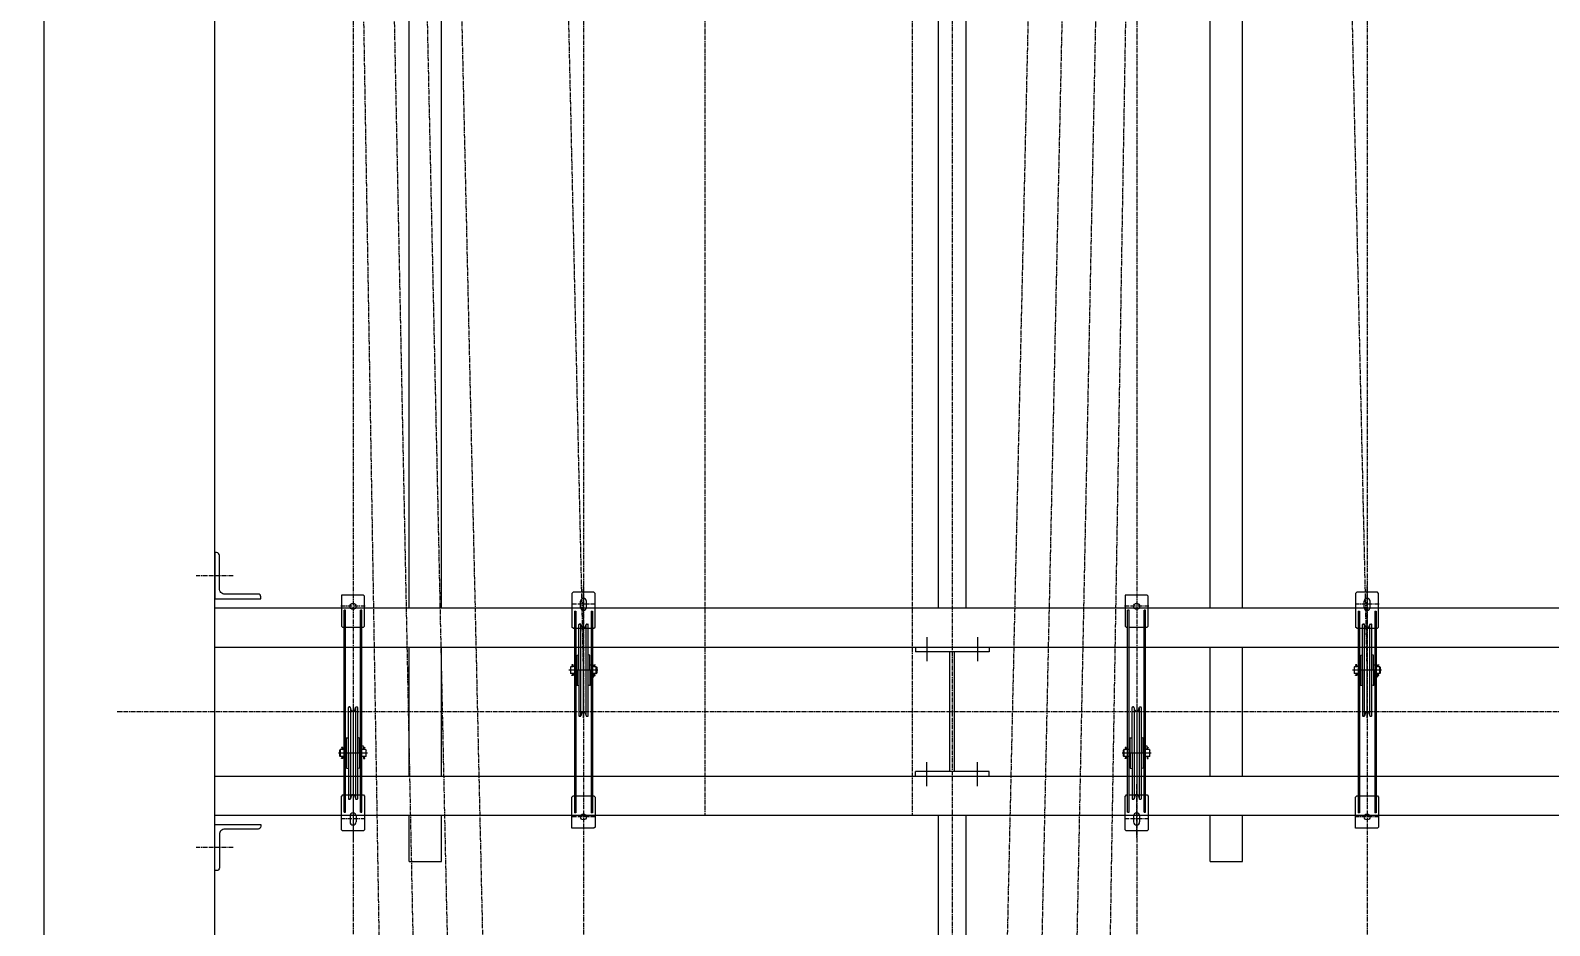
# Model space of a CAD drawing. Header units: millimetres. Extents: x 53635 to 142317, y 101101 to 147193.
# Drawn here: x 70416 to 73712, y 107257 to 109200 of the extents above; entities that cross this region are included whole.
import ezdxf

# ---------------------------------------------------------------- set-up
doc = ezdxf.new("R2010")
doc.units = ezdxf.units.MM
doc.header["$LTSCALE"] = 0.5
doc.header["$MEASUREMENT"] = 0
doc.linetypes.add('AXES2', pattern=[28.575, 19.05, -3.175, 3.175, -3.175])
doc.layers.get('0').update_dxf_attribs({"lineweight": 0})
for name, color, linetype, lineweight in [('-AXE', 1, 'AXES2', 0), ('-beton', 6, 'Continuous', 0), ('-fort', 7, 'Continuous', 0), ('AXE', 1, 'AXES2', 0), ('COT', 3, 'Continuous', 0), ('FORT', 7, 'Continuous', 0)]:
    doc.layers.add(name, color=color, linetype=linetype, lineweight=lineweight)
doc.styles.add('_TCW_TXTSTY_1', font='TIMES.TTF')
doc.styles.get("Standard").update_dxf_attribs({"font": 'TXT.SHX'})
doc.dimstyles.get("Standard").update_dxf_attribs({"dimscale": 10, "dimtxt": 1.5, "dimasz": 2, "dimexe": 1, "dimexo": 1, "dimgap": 1, "dimtad": 1, "dimrnd": 0.5, "dimdsep": 46, "dimtxsty": '_TCW_TXTSTY_1', "dimcen": 0.09, "dimclrd": 3, "dimclre": 3, "dimclrt": 3, "dimadec": 0, "dimazin": 0, "dimtfac": 1, "dimtdec": 3, "dimtmove": 0, "dimatfit": 0, "dimfxl": 1, "dimfrac": 2, "dimtolj": 1, "dimtzin": 0, "dimarcsym": 0})

# ---------------------------------------------------------------- blocks, each defined once
blk = doc.blocks.new('*D94')
at = {"layer": 'COT', "linetype": 'Continuous'}
for points in [[(69641.1, 122093), (69628.1, 121993), (69654.1, 121993)], [(69641.1, 105350.2), (69654.1, 105450.2), (69628.1, 105450.2)]]:
    blk.add_hatch(color=3, dxfattribs=at).paths.add_polyline_path(points)
at = {"linetype": 'ByBlock', "flags": 128}
for points in [[(69591.1, 114575.8), (69591.1, 114492.4), (69466.1, 114492.4), (69466.1, 114575.8)], [(69466.1, 114367.4), (69570.3, 114367.4), (69591.1, 114388.3), (69591.1, 114429.9), (69570.3, 114450.8), (69466.1, 114450.8)], [(69591.1, 114263.3), (69591.1, 114284.1), (69549.5, 114325.8), (69487, 114325.8), (69466.1, 114304.9), (69466.1, 114263.3), (69487, 114242.4), (69570.3, 114242.4), (69591.1, 114263.3)], [(69591.1, 114159.1), (69591.1, 114200.8)], [(69591.1, 114034.1), (69466.1, 114034.1), (69466.1, 114096.6), (69487, 114117.4), (69507.8, 114117.4), (69528.6, 114096.6), (69528.6, 114034.1)], [(69591.1, 113909.1), (69591.1, 113992.4), (69466.1, 113992.4), (69466.1, 113909.1), (69591.1, 113909.1)], [(69591.1, 113867.4), (69591.1, 113784.1), (69466.1, 113784.1), (69466.1, 113867.4)], [(69591.1, 113659.1), (69466.1, 113659.1)], [(69591.1, 113575.8), (69466.1, 113575.8)], [(69487, 113284.1), (69466.1, 113304.9), (69466.1, 113346.6), (69487, 113367.4), (69507.8, 113367.4), (69528.6, 113346.6), (69528.6, 113304.9), (69549.5, 113284.1), (69591.1, 113284.1), (69591.1, 113367.4)], [(69591.1, 113221.6), (69466.1, 113221.6), (69549.5, 113159.1), (69549.5, 113242.4)], [(69466.1, 113034.1), (69466.1, 113117.4), (69591.1, 113054.9)], [(69528.6, 112909.1), (69528.6, 112971.6), (69549.5, 112992.4), (69570.3, 112992.4), (69591.1, 112971.6), (69591.1, 112929.9), (69570.3, 112909.1), (69507.8, 112909.1), (69466.1, 112950.8), (69466.1, 112971.6)], [(69591.1, 112825.8), (69591.1, 112867.4)]]:
    blk.add_lwpolyline(points, dxfattribs=at)
at = {"linetype": 'ByBlock'}
for points in [[(69528.6, 114492.4), (69528.6, 114534.1)], [(69549.5, 114284.1), (69591.1, 114325.8)], [(69466.1, 114159.1), (69466.1, 114200.8)], [(69591.1, 114179.9), (69466.1, 114179.9)], [(69528.6, 114054.9), (69591.1, 114117.4)], [(69528.6, 113784.1), (69528.6, 113825.8)], [(69591.1, 113742.4), (69466.1, 113742.4)], [(69528.6, 113659.1), (69528.6, 113742.4)], [(69466.1, 113534.1), (69466.1, 113617.4)], [(69591.1, 112846.6), (69466.1, 112846.6), (69487, 112825.8)]]:
    blk.add_lwpolyline(points, dxfattribs=at)
at = {"layer": 'COT', "color": 3, "linetype": 'Continuous'}
for p, q in [((70570.9, 122093), (69591.1, 122093)), ((70570.9, 105350.2), (69591.1, 105350.2))]:
    blk.add_line(p, q, dxfattribs=at)
at = {"layer": 'COT', "color": 3, "linetype": 'Continuous', "flags": 128}
for points in [[(69641.1, 122093), (69628.1, 121993), (69654.1, 121993)], [(69641.1, 105350.2), (69654.1, 105450.2), (69628.1, 105450.2)]]:
    blk.add_lwpolyline(points, close=True, dxfattribs=at)
for points in [[(69641.1, 121993), (69641.1, 121993), (69641.1, 121993), (69641.1, 105450.2)], [(69641.1, 105450.2), (69641.1, 105450.2), (69641.1, 105450.2), (69641.1, 105450.2)]]:
    blk.add_lwpolyline(points, dxfattribs=at)
blk = doc.blocks.new('*D95')
at = {"layer": 'COT', "linetype": 'Continuous'}
for points in [[(69940.9, 113721.6), (69927.9, 113621.6), (69953.9, 113621.6)], [(69940.9, 105350.2), (69953.9, 105450.2), (69927.9, 105450.2)]]:
    blk.add_hatch(color=3, dxfattribs=at).paths.add_polyline_path(points)
at = {"linetype": 'ByBlock', "flags": 128}
for points in [[(69786.7, 109660.9), (69765.9, 109681.7), (69765.9, 109723.4), (69786.7, 109744.2), (69807.5, 109744.2), (69828.4, 109723.4), (69828.4, 109681.7), (69849.2, 109660.9), (69890.9, 109660.9), (69890.9, 109744.2)], [(69765.9, 109535.9), (69765.9, 109619.2), (69890.9, 109556.7)], [(69786.7, 109410.9), (69765.9, 109431.7), (69765.9, 109473.4), (69786.7, 109494.2), (69807.5, 109494.2), (69828.4, 109473.4), (69828.4, 109452.5)], [(69890.9, 109306.7), (69890.9, 109348.4), (69870, 109369.2), (69849.2, 109369.2), (69828.4, 109348.4), (69828.4, 109306.7), (69807.5, 109285.9), (69786.7, 109285.9), (69765.9, 109306.7), (69765.9, 109348.4), (69786.7, 109369.2), (69807.5, 109369.2), (69828.4, 109348.4)]]:
    blk.add_lwpolyline(points, dxfattribs=at)
at = {"linetype": 'ByBlock'}
for points in [[(69828.4, 109473.4), (69849.2, 109494.2), (69870, 109494.2), (69890.9, 109473.4), (69890.9, 109431.7), (69870, 109410.9)], [(69828.4, 109306.7), (69849.2, 109285.9), (69870, 109285.9), (69890.9, 109306.7)]]:
    blk.add_lwpolyline(points, dxfattribs=at)
at = {"layer": 'COT', "color": 3, "linetype": 'Continuous'}
for p, q in [((70359.5, 113721.6), (69890.9, 113721.6)), ((70520.9, 105350.2), (69890.9, 105350.2))]:
    blk.add_line(p, q, dxfattribs=at)
at = {"layer": 'COT', "color": 3, "linetype": 'Continuous', "flags": 128}
for points in [[(69940.9, 113721.6), (69927.9, 113621.6), (69953.9, 113621.6)], [(69940.9, 105350.2), (69953.9, 105450.2), (69927.9, 105450.2)]]:
    blk.add_lwpolyline(points, close=True, dxfattribs=at)
for points in [[(69940.9, 113621.6), (69940.9, 113621.6), (69940.9, 113621.6), (69940.9, 109535.9)], [(69940.9, 105450.2), (69940.9, 105450.2), (69940.9, 105450.2), (69940.9, 109535.9)]]:
    blk.add_lwpolyline(points, dxfattribs=at)
blk = doc.blocks.new('*D97')
at = {"layer": 'COT', "linetype": 'Continuous'}
for points in [[(70220.9, 107721.6), (70207.9, 107621.6), (70233.9, 107621.6)], [(70220.9, 106034.1), (70233.9, 106134.1), (70207.9, 106134.1)]]:
    blk.add_hatch(color=3, dxfattribs=at).paths.add_polyline_path(points)
at = {"linetype": 'ByBlock', "flags": 128}
for points in [[(70170.9, 107002.8), (70170.9, 107044.5), (70150, 107065.3), (70129.2, 107065.3), (70108.4, 107044.5), (70108.4, 107002.8), (70087.5, 106982), (70066.7, 106982), (70045.9, 107002.8), (70045.9, 107044.5), (70066.7, 107065.3), (70087.5, 107065.3), (70108.4, 107044.5)], [(70170.9, 106877.8), (70170.9, 106919.5), (70150, 106940.3), (70129.2, 106940.3), (70108.4, 106919.5), (70108.4, 106877.8), (70087.5, 106857), (70066.7, 106857), (70045.9, 106877.8), (70045.9, 106919.5), (70066.7, 106940.3), (70087.5, 106940.3), (70108.4, 106919.5)], [(70108.4, 106732), (70108.4, 106794.5), (70129.2, 106815.3), (70150, 106815.3), (70170.9, 106794.5), (70170.9, 106752.8), (70150, 106732), (70087.5, 106732), (70045.9, 106773.7), (70045.9, 106794.5)], [(70170.9, 106648.7), (70170.9, 106690.3)]]:
    blk.add_lwpolyline(points, dxfattribs=at)
at = {"linetype": 'ByBlock'}
for points in [[(70108.4, 107002.8), (70129.2, 106982), (70150, 106982), (70170.9, 107002.8)], [(70108.4, 106877.8), (70129.2, 106857), (70150, 106857), (70170.9, 106877.8)], [(70170.9, 106669.5), (70045.9, 106669.5), (70066.7, 106648.7)]]:
    blk.add_lwpolyline(points, dxfattribs=at)
at = {"layer": 'COT', "color": 3, "linetype": 'Continuous'}
for p, q in [((70359.5, 107721.6), (70170.9, 107721.6)), ((70554.5, 106034.1), (70170.9, 106034.1))]:
    blk.add_line(p, q, dxfattribs=at)
at = {"layer": 'COT', "color": 3, "linetype": 'Continuous', "flags": 128}
for points in [[(70220.9, 107721.6), (70207.9, 107621.6), (70233.9, 107621.6)], [(70220.9, 106034.1), (70233.9, 106134.1), (70207.9, 106134.1)]]:
    blk.add_lwpolyline(points, close=True, dxfattribs=at)
for points in [[(70220.9, 107621.6), (70220.9, 107621.6), (70220.9, 107621.6), (70220.9, 106877.8)], [(70220.9, 106134.1), (70220.9, 106134.1), (70220.9, 106134.1), (70220.9, 106877.8)]]:
    blk.add_lwpolyline(points, dxfattribs=at)

msp = doc.modelspace()

# ---------------------------------------------------------------- linework, layer by layer
at = {"layer": '-AXE'}
for p, q in [((72415.9, 121723.73), (72415.9, 105730.21)), ((70855.91, 108016.59), (70775.58, 108016.59)), ((70604.5, 107721.59), (77418.31, 107721.59)), ((70855.91, 107426.59), (70775.58, 107426.59))]:
    msp.add_line(p, q, dxfattribs=at)
at = {"layer": '-beton'}
for p, q in [((70445.89, 104896.59), (70445.89, 122516.59)), ((70815.89, 105296.59), (70815.89, 122146.59))]:
    msp.add_line(p, q, dxfattribs=at)
at = {"layer": '-fort'}
for p, q in [((72385.9, 107946.59), (72385.9, 110496.59)), ((72445.9, 107946.59), (72445.9, 110496.59)), ((70815.89, 107946.59), (77215.89, 107946.59)), ((72360.9, 107883.16), (72360.9, 107830.96)), ((72470.9, 107883.16), (72470.9, 107830.96)), ((70815.89, 107861.59), (77215.89, 107861.59)), ((72335.9, 107861.59), (72335.9, 107851.59)), ((72495.9, 107851.59), (72335.9, 107851.59)), ((72410.9, 107591.59), (72410.9, 107851.59)), ((72420.9, 107591.59), (72420.9, 107851.59)), ((72495.9, 107861.59), (72495.9, 107851.59)), ((72360.9, 107560.01), (72360.9, 107612.21)), ((72470.9, 107560.01), (72470.9, 107612.21)), ((70815.89, 107581.59), (77215.89, 107581.59)), ((72495.9, 107591.59), (72335.9, 107591.59)), ((72335.9, 107581.59), (72335.9, 107591.59)), ((72495.9, 107581.59), (72495.9, 107591.59)), ((70815.89, 107496.59), (77215.89, 107496.59)), ((72385.9, 106491.59), (72385.9, 107496.59)), ((72445.9, 106491.59), (72445.9, 107496.59))]:
    msp.add_line(p, q, dxfattribs=at)
for points in [[(70825.89, 108060.59, 0.4142136), (70819.89, 108066.59), (70815.89, 108066.59), (70815.89, 107966.59), (70915.89, 107966.59), (70915.89, 107970.59, 0.4142136), (70909.89, 107976.59), (70837.89, 107976.59, -0.4142136), (70825.89, 107988.59)], [(70825.89, 107382.59, -0.4142136), (70819.89, 107376.59), (70815.89, 107376.59), (70815.89, 107476.59), (70915.89, 107476.59), (70915.89, 107472.59, -0.4142136), (70909.89, 107466.59), (70837.89, 107466.59, 0.4142136), (70825.89, 107454.59)]]:
    msp.add_lwpolyline(points, format="xyb", close=True, dxfattribs=at)
at = {"layer": 'AXE'}
for p, q in [((71615.89, 121521.59), (71615.89, 106721.59)), ((73315.89, 121521.59), (73315.89, 106721.59)), ((71615.89, 107811.59), (71307.89, 121409.09)), ((73315.89, 107811.59), (73007.89, 121409.09)), ((71115.89, 120721.59), (71115.89, 105921.59)), ((72815.89, 120721.59), (72815.89, 105921.59)), ((71878.9, 119946.59), (71878.9, 107496.59)), ((72328.9, 119946.59), (72328.9, 107496.59)), ((71115.89, 119631.59), (71423.89, 106034.09)), ((72815.89, 119631.59), (72507.89, 106034.09)), ((71346.89, 106034.09), (71115.89, 116631.59)), ((72584.89, 106034.09), (72815.89, 116631.59)), ((71115.89, 113631.59), (71269.89, 106034.09)), ((72815.89, 113631.59), (72661.89, 106034.09)), ((71192.89, 106034.09), (71115.89, 110631.59)), ((72738.89, 106034.09), (72815.89, 110631.59)), ((71615.79, 107879.41), (71615.79, 107994.96)), ((73315.79, 107879.41), (73315.79, 107994.96)), ((71142.07, 107950.09), (71089.52, 107950.09)), ((71642.07, 107954.59), (71589.52, 107954.59)), ((72842.07, 107950.09), (72789.52, 107950.09)), ((73342.07, 107954.59), (73289.52, 107954.59)), ((71115.79, 107563.76), (71115.79, 107448.21)), ((72815.79, 107563.76), (72815.79, 107448.21)), ((71142.07, 107488.59), (71089.52, 107488.59)), ((71642.07, 107493.09), (71589.52, 107493.09)), ((71878.9, 107496.59), (72328.9, 107496.59)), ((72842.07, 107488.59), (72789.52, 107488.59)), ((73342.07, 107493.09), (73289.52, 107493.09))]:
    msp.add_line(p, q, dxfattribs=at)
at = {"layer": 'FORT'}
for p, q in [((71237.63, 107946.59), (71237.63, 110496.59)), ((71307.63, 107946.59), (71307.63, 110496.59)), ((72975.51, 107946.59), (72975.51, 110496.59)), ((73045.51, 107946.59), (73045.51, 110496.59)), ((71090.79, 107974.59), (71090.79, 107907.09)), ((71138.29, 107974.59), (71090.79, 107974.59)), ((71140.79, 107972.09), (71138.29, 107974.59)), ((71140.79, 107907.09), (71140.79, 107972.09)), ((71590.79, 107978.09), (71593.29, 107980.59)), ((71590.79, 107978.09), (71590.79, 107905.09)), ((71638.29, 107980.59), (71593.29, 107980.59)), ((71640.79, 107978.09), (71638.29, 107980.59)), ((71640.79, 107905.09), (71640.79, 107978.09)), ((72838.29, 107974.59), (72790.79, 107974.59)), ((72790.79, 107974.59), (72790.79, 107907.09)), ((72840.79, 107972.09), (72838.29, 107974.59)), ((72840.79, 107907.09), (72840.79, 107972.09)), ((73290.79, 107978.09), (73293.29, 107980.59)), ((73290.79, 107978.09), (73290.79, 107905.09)), ((73338.29, 107980.59), (73293.29, 107980.59)), ((73340.79, 107978.09), (73338.29, 107980.59)), ((73340.79, 107905.09), (73340.79, 107978.09)), ((71099.29, 107941.59), (71096.29, 107941.59)), ((71096.29, 107503.59), (71096.29, 107941.59)), ((71099.29, 107503.59), (71099.29, 107941.59)), ((71135.29, 107941.59), (71132.29, 107941.59)), ((71132.29, 107503.59), (71132.29, 107941.59)), ((71135.29, 107503.59), (71135.29, 107941.59)), ((71596.29, 107939.59), (71599.29, 107939.59)), ((71596.29, 107939.59), (71596.29, 107501.59)), ((71599.29, 107939.59), (71599.29, 107501.59)), ((71609.29, 107948.09), (71609.29, 107961.09)), ((71622.29, 107948.09), (71622.29, 107961.09)), ((71632.29, 107939.59), (71635.29, 107939.59)), ((71632.29, 107939.59), (71632.29, 107501.59)), ((71635.29, 107939.59), (71635.29, 107501.59)), ((72796.29, 107503.59), (72796.29, 107941.59)), ((72799.29, 107941.59), (72796.29, 107941.59)), ((72799.29, 107503.59), (72799.29, 107941.59)), ((72832.29, 107503.59), (72832.29, 107941.59)), ((72835.29, 107941.59), (72832.29, 107941.59)), ((72835.29, 107503.59), (72835.29, 107941.59)), ((73296.29, 107939.59), (73296.29, 107501.59)), ((73296.29, 107939.59), (73299.29, 107939.59)), ((73299.29, 107939.59), (73299.29, 107501.59)), ((73309.29, 107948.09), (73309.29, 107961.09)), ((73322.29, 107948.09), (73322.29, 107961.09)), ((73332.29, 107939.59), (73332.29, 107501.59)), ((73332.29, 107939.59), (73335.29, 107939.59)), ((73335.29, 107939.59), (73335.29, 107501.59)), ((71093.29, 107904.59), (71090.79, 107907.09)), ((71138.29, 107904.59), (71140.79, 107907.09)), ((71593.29, 107902.59), (71590.79, 107905.09)), ((71605.89, 107811.59), (71605.89, 107910.59)), ((71606.89, 107911.59), (71609.38, 107911.59)), ((71612.03, 107904.55), (71610.34, 107910.84)), ((71610.34, 107714.09), (71610.34, 107910.84)), ((71619.76, 107904.55), (71621.44, 107910.84)), ((71621.44, 107714.09), (71621.44, 107910.84)), ((71622.41, 107911.59), (71624.89, 107911.59)), ((71625.89, 107712.59), (71625.89, 107910.59)), ((71638.29, 107902.59), (71640.79, 107905.09)), ((72793.29, 107904.59), (72790.79, 107907.09)), ((72838.29, 107904.59), (72840.79, 107907.09)), ((73293.29, 107902.59), (73290.79, 107905.09)), ((73305.89, 107811.59), (73305.89, 107910.59)), ((73306.89, 107911.59), (73309.38, 107911.59)), ((73310.34, 107714.09), (73310.34, 107910.84)), ((73312.03, 107904.55), (73310.34, 107910.84)), ((73319.76, 107904.55), (73321.44, 107910.84)), ((73321.44, 107714.09), (73321.44, 107910.84)), ((73322.41, 107911.59), (73324.89, 107911.59)), ((73325.89, 107712.59), (73325.89, 107910.59)), ((73338.29, 107902.59), (73340.79, 107905.09)), ((71093.29, 107904.59), (71096.29, 107904.59)), ((71099.29, 107904.59), (71132.29, 107904.59)), ((71135.29, 107904.59), (71138.29, 107904.59)), ((71593.29, 107902.59), (71596.29, 107902.59)), ((71599.29, 107902.59), (71632.29, 107902.59)), ((71635.29, 107902.59), (71638.29, 107902.59)), ((72793.29, 107904.59), (72796.29, 107904.59)), ((72799.29, 107904.59), (72832.29, 107904.59)), ((72835.29, 107904.59), (72838.29, 107904.59)), ((73293.29, 107902.59), (73296.29, 107902.59)), ((73299.29, 107902.59), (73332.29, 107902.59)), ((73335.29, 107902.59), (73338.29, 107902.59)), ((71237.63, 107581.59), (71237.63, 107861.59)), ((71307.63, 107581.59), (71307.63, 107861.59)), ((71601.89, 107844.09), (71605.89, 107845.16)), ((71601.89, 107811.59), (71601.89, 107844.09)), ((71629.89, 107844.09), (71625.89, 107845.16)), ((71629.89, 107811.59), (71629.89, 107844.09)), ((72975.51, 107581.59), (72975.51, 107861.59)), ((73045.51, 107581.59), (73045.51, 107861.59)), ((73301.89, 107844.09), (73305.89, 107845.16)), ((73301.89, 107811.59), (73301.89, 107844.09)), ((73329.89, 107844.09), (73325.89, 107845.16)), ((73329.89, 107811.59), (73329.89, 107844.09)), ((71588.24, 107819.09), (71587.39, 107818.21)), ((71587.39, 107818.21), (71587.39, 107804.96)), ((71588.24, 107804.09), (71588.24, 107819.09)), ((71593.39, 107819.09), (71588.24, 107819.09)), ((71590.68, 107823.41), (71590.68, 107822.6)), ((71593.36, 107823.41), (71590.68, 107823.41)), ((71590.68, 107822.6), (71592.6, 107822.6)), ((71592.6, 107821.36), (71590.68, 107819.94)), ((71590.68, 107819.94), (71591.18, 107819.1)), ((71591.23, 107819.18), (71593.36, 107820.68)), ((71592.6, 107822.6), (71592.6, 107821.36)), ((71593.36, 107820.68), (71593.36, 107823.41)), ((71599.39, 107819.19), (71593.39, 107819.19)), ((71601.99, 107823.09), (71599.49, 107823.09)), ((71601.89, 107811.59), (71601.89, 107779.09)), ((71605.89, 107811.59), (71605.89, 107712.59)), ((71629.79, 107823.09), (71632.29, 107823.09)), ((71629.89, 107811.59), (71629.89, 107779.09)), ((71638.39, 107819.19), (71632.39, 107819.19)), ((71643.55, 107819.09), (71638.39, 107819.09)), ((71638.43, 107820.57), (71638.43, 107823.31)), ((71638.43, 107823.31), (71641.11, 107823.31)), ((71640.56, 107819.08), (71638.43, 107820.57)), ((71639.19, 107822.49), (71639.19, 107821.26)), ((71641.11, 107822.49), (71639.19, 107822.49)), ((71639.19, 107821.26), (71641.11, 107819.84)), ((71641.11, 107819.84), (71640.61, 107819)), ((71641.11, 107823.31), (71641.11, 107822.49)), ((71643.55, 107804.09), (71643.55, 107819.09)), ((71643.55, 107804.09), (71643.55, 107819.09)), ((71643.55, 107819.09), (71644.39, 107818.21)), ((71644.39, 107818.21), (71644.39, 107804.96)), ((73288.24, 107819.09), (73287.39, 107818.21)), ((73287.39, 107818.21), (73287.39, 107804.96)), ((73288.24, 107804.09), (73288.24, 107819.09)), ((73293.39, 107819.09), (73288.24, 107819.09)), ((73290.68, 107823.41), (73290.68, 107822.6)), ((73293.36, 107823.41), (73290.68, 107823.41)), ((73290.68, 107822.6), (73292.6, 107822.6)), ((73292.6, 107821.36), (73290.68, 107819.94)), ((73290.68, 107819.94), (73291.18, 107819.1)), ((73291.23, 107819.18), (73293.36, 107820.68)), ((73292.6, 107822.6), (73292.6, 107821.36)), ((73293.36, 107820.68), (73293.36, 107823.41)), ((73299.39, 107819.19), (73293.39, 107819.19)), ((73301.99, 107823.09), (73299.49, 107823.09)), ((73301.89, 107811.59), (73301.89, 107779.09)), ((73305.89, 107811.59), (73305.89, 107712.59)), ((73329.79, 107823.09), (73332.29, 107823.09)), ((73329.89, 107811.59), (73329.89, 107779.09)), ((73338.39, 107819.19), (73332.39, 107819.19)), ((73343.55, 107819.09), (73338.39, 107819.09)), ((73338.43, 107820.57), (73338.43, 107823.31)), ((73338.43, 107823.31), (73341.11, 107823.31)), ((73340.56, 107819.08), (73338.43, 107820.57)), ((73339.19, 107822.49), (73339.19, 107821.26)), ((73341.11, 107822.49), (73339.19, 107822.49)), ((73339.19, 107821.26), (73341.11, 107819.84)), ((73341.11, 107819.84), (73340.61, 107819)), ((73341.11, 107823.31), (73341.11, 107822.49)), ((73343.55, 107804.09), (73343.55, 107819.09)), ((73343.55, 107804.09), (73343.55, 107819.09)), ((73343.55, 107819.09), (73344.39, 107818.21)), ((73344.39, 107818.21), (73344.39, 107804.96)), ((71588.24, 107804.09), (71587.39, 107804.96)), ((71593.39, 107804.09), (71588.24, 107804.09)), ((71590.68, 107803.23), (71591.18, 107804.07)), ((71592.6, 107801.81), (71590.68, 107803.23)), ((71590.68, 107800.57), (71592.6, 107800.57)), ((71590.68, 107799.76), (71590.68, 107800.57)), ((71593.36, 107799.76), (71590.68, 107799.76)), ((71591.23, 107803.99), (71593.36, 107802.49)), ((71592.6, 107800.57), (71592.6, 107801.81)), ((71593.36, 107802.49), (71593.36, 107799.76)), ((71599.39, 107803.99), (71593.39, 107803.99)), ((71601.99, 107800.09), (71599.49, 107800.09)), ((71601.89, 107779.09), (71605.89, 107778.01)), ((71605.89, 107778.01), (71605.89, 107739.84)), ((71629.89, 107779.09), (71625.89, 107778.01)), ((71629.79, 107800.09), (71632.29, 107800.09)), ((71638.39, 107803.99), (71632.39, 107803.99)), ((71638.39, 107796.59), (71635.39, 107796.59)), ((71643.55, 107804.09), (71638.39, 107804.09)), ((71638.39, 107797.08), (71638.39, 107803.98)), ((71640.56, 107803.88), (71638.43, 107802.38)), ((71638.43, 107802.38), (71638.43, 107799.65)), ((71638.43, 107799.65), (71641.11, 107799.65)), ((71639.19, 107801.7), (71641.11, 107803.12)), ((71639.19, 107800.46), (71639.19, 107801.7)), ((71641.11, 107800.46), (71639.19, 107800.46)), ((71641.11, 107803.12), (71640.61, 107803.96)), ((71641.11, 107799.65), (71641.11, 107800.46)), ((71643.55, 107804.09), (71644.39, 107804.96)), ((73288.24, 107804.09), (73287.39, 107804.96)), ((73293.39, 107804.09), (73288.24, 107804.09)), ((73290.68, 107803.23), (73291.18, 107804.07)), ((73292.6, 107801.81), (73290.68, 107803.23)), ((73290.68, 107800.57), (73292.6, 107800.57)), ((73290.68, 107799.76), (73290.68, 107800.57)), ((73293.36, 107799.76), (73290.68, 107799.76)), ((73291.23, 107803.99), (73293.36, 107802.49)), ((73292.6, 107800.57), (73292.6, 107801.81)), ((73293.36, 107802.49), (73293.36, 107799.76)), ((73299.39, 107803.99), (73293.39, 107803.99)), ((73301.99, 107800.09), (73299.49, 107800.09)), ((73301.89, 107779.09), (73305.89, 107778.01)), ((73305.89, 107778.01), (73305.89, 107739.84)), ((73329.89, 107779.09), (73325.89, 107778.01)), ((73329.79, 107800.09), (73332.29, 107800.09)), ((73338.39, 107803.99), (73332.39, 107803.99)), ((73338.39, 107796.59), (73335.39, 107796.59)), ((73343.55, 107804.09), (73338.39, 107804.09)), ((73338.39, 107797.08), (73338.39, 107803.98)), ((73340.56, 107803.88), (73338.43, 107802.38)), ((73338.43, 107802.38), (73338.43, 107799.65)), ((73338.43, 107799.65), (73341.11, 107799.65)), ((73339.19, 107801.7), (73341.11, 107803.12)), ((73339.19, 107800.46), (73339.19, 107801.7)), ((73341.11, 107800.46), (73339.19, 107800.46)), ((73341.11, 107803.12), (73340.61, 107803.96)), ((73341.11, 107799.65), (73341.11, 107800.46)), ((73343.55, 107804.09), (73344.39, 107804.96)), ((71105.89, 107631.59), (71105.89, 107730.59)), ((71106.89, 107731.59), (71109.38, 107731.59)), ((71112.03, 107724.55), (71110.34, 107730.84)), ((71110.34, 107729.09), (71110.34, 107532.33)), ((71119.76, 107724.55), (71121.44, 107730.84)), ((71121.44, 107729.09), (71121.44, 107532.33)), ((71122.41, 107731.59), (71124.89, 107731.59)), ((71125.89, 107730.59), (71125.89, 107532.59)), ((71606.89, 107711.59), (71609.38, 107711.59)), ((71612.03, 107718.62), (71610.34, 107712.33)), ((71619.76, 107718.62), (71621.44, 107712.33)), ((71622.41, 107711.59), (71624.89, 107711.59)), ((72805.89, 107631.59), (72805.89, 107730.59)), ((72806.89, 107731.59), (72809.38, 107731.59)), ((72812.03, 107724.55), (72810.34, 107730.84)), ((72810.34, 107729.09), (72810.34, 107532.33)), ((72819.76, 107724.55), (72821.44, 107730.84)), ((72821.44, 107729.09), (72821.44, 107532.33)), ((72822.41, 107731.59), (72824.89, 107731.59)), ((72825.89, 107730.59), (72825.89, 107532.59)), ((73306.89, 107711.59), (73309.38, 107711.59)), ((73312.03, 107718.62), (73310.34, 107712.33)), ((73319.76, 107718.62), (73321.44, 107712.33)), ((73322.41, 107711.59), (73324.89, 107711.59)), ((71105.89, 107665.16), (71105.89, 107703.33)), ((72805.89, 107665.16), (72805.89, 107703.33)), ((71090.68, 107643.41), (71090.68, 107642.6)), ((71093.36, 107643.41), (71090.68, 107643.41)), ((71090.68, 107642.6), (71092.6, 107642.6)), ((71092.6, 107642.6), (71092.6, 107641.36)), ((71093.36, 107640.68), (71093.36, 107643.41)), ((71101.99, 107643.09), (71099.49, 107643.09)), ((71101.89, 107664.09), (71105.89, 107665.16)), ((71101.89, 107631.59), (71101.89, 107664.09)), ((71129.89, 107664.09), (71125.89, 107665.16)), ((71129.79, 107643.09), (71132.29, 107643.09)), ((71129.89, 107631.59), (71129.89, 107664.09)), ((71138.39, 107646.59), (71135.39, 107646.59)), ((71138.39, 107646.09), (71138.39, 107639.19)), ((71138.43, 107643.52), (71141.11, 107643.52)), ((71138.43, 107640.79), (71138.43, 107643.52)), ((71141.11, 107642.71), (71139.19, 107642.71)), ((71139.19, 107642.71), (71139.19, 107641.47)), ((71139.19, 107641.47), (71141.11, 107640.05)), ((71141.11, 107643.52), (71141.11, 107642.71)), ((72793.36, 107643.41), (72790.68, 107643.41)), ((72790.68, 107643.41), (72790.68, 107642.6)), ((72790.68, 107642.6), (72792.6, 107642.6)), ((72792.6, 107642.6), (72792.6, 107641.36)), ((72793.36, 107640.68), (72793.36, 107643.41)), ((72801.99, 107643.09), (72799.49, 107643.09)), ((72801.89, 107664.09), (72805.89, 107665.16)), ((72801.89, 107631.59), (72801.89, 107664.09)), ((72829.89, 107664.09), (72825.89, 107665.16)), ((72829.79, 107643.09), (72832.29, 107643.09)), ((72829.89, 107631.59), (72829.89, 107664.09)), ((72838.39, 107646.59), (72835.39, 107646.59)), ((72838.39, 107646.09), (72838.39, 107639.19)), ((72838.43, 107640.79), (72838.43, 107643.52)), ((72838.43, 107643.52), (72841.11, 107643.52)), ((72839.19, 107642.71), (72839.19, 107641.47)), ((72841.11, 107642.71), (72839.19, 107642.71)), ((72839.19, 107641.47), (72841.11, 107640.05)), ((72841.11, 107643.52), (72841.11, 107642.71)), ((71088.24, 107639.09), (71087.39, 107638.21)), ((71087.39, 107624.96), (71087.39, 107638.21)), ((71088.24, 107624.09), (71087.39, 107624.96)), ((71093.39, 107639.09), (71088.24, 107639.09)), ((71088.24, 107639.09), (71088.24, 107624.09)), ((71093.39, 107624.09), (71088.24, 107624.09)), ((71092.6, 107641.36), (71090.68, 107639.94)), ((71090.68, 107639.94), (71091.18, 107639.1)), ((71090.68, 107623.23), (71091.18, 107624.07)), ((71092.6, 107621.81), (71090.68, 107623.23)), ((71090.68, 107620.57), (71092.6, 107620.57)), ((71090.68, 107619.76), (71090.68, 107620.57)), ((71093.36, 107619.76), (71090.68, 107619.76)), ((71091.23, 107639.18), (71093.36, 107640.68)), ((71091.23, 107623.99), (71093.36, 107622.49)), ((71092.6, 107620.57), (71092.6, 107621.81)), ((71093.36, 107622.49), (71093.36, 107619.76)), ((71099.39, 107639.19), (71093.39, 107639.19)), ((71099.39, 107623.99), (71093.39, 107623.99)), ((71101.99, 107620.09), (71099.49, 107620.09)), ((71101.89, 107631.59), (71101.89, 107599.09)), ((71105.89, 107631.59), (71105.89, 107532.59)), ((71129.79, 107620.09), (71132.29, 107620.09)), ((71129.89, 107631.59), (71129.89, 107599.09)), ((71138.39, 107639.19), (71132.39, 107639.19)), ((71138.39, 107623.99), (71132.39, 107623.99)), ((71143.55, 107639.09), (71138.39, 107639.09)), ((71143.55, 107624.09), (71138.39, 107624.09)), ((71140.56, 107639.29), (71138.43, 107640.79)), ((71140.56, 107624.09), (71138.43, 107622.6)), ((71138.43, 107622.6), (71138.43, 107619.86)), ((71138.43, 107619.86), (71141.11, 107619.86)), ((71139.19, 107621.91), (71141.11, 107623.33)), ((71139.19, 107620.68), (71139.19, 107621.91)), ((71141.11, 107620.68), (71139.19, 107620.68)), ((71141.11, 107640.05), (71140.61, 107639.21)), ((71141.11, 107623.33), (71140.61, 107624.17)), ((71141.11, 107619.86), (71141.11, 107620.68)), ((71143.55, 107639.09), (71144.39, 107638.21)), ((71143.55, 107639.09), (71143.55, 107624.09)), ((71143.55, 107639.09), (71143.55, 107624.09)), ((71143.55, 107624.09), (71144.39, 107624.96)), ((71144.39, 107624.96), (71144.39, 107638.21)), ((72788.24, 107639.09), (72787.39, 107638.21)), ((72787.39, 107624.96), (72787.39, 107638.21)), ((72788.24, 107624.09), (72787.39, 107624.96)), ((72793.39, 107639.09), (72788.24, 107639.09)), ((72788.24, 107639.09), (72788.24, 107624.09)), ((72793.39, 107624.09), (72788.24, 107624.09)), ((72792.6, 107641.36), (72790.68, 107639.94)), ((72790.68, 107639.94), (72791.18, 107639.1)), ((72790.68, 107623.23), (72791.18, 107624.07)), ((72792.6, 107621.81), (72790.68, 107623.23)), ((72790.68, 107620.57), (72792.6, 107620.57)), ((72790.68, 107619.76), (72790.68, 107620.57)), ((72793.36, 107619.76), (72790.68, 107619.76)), ((72791.23, 107639.18), (72793.36, 107640.68)), ((72791.23, 107623.99), (72793.36, 107622.49)), ((72792.6, 107620.57), (72792.6, 107621.81)), ((72793.36, 107622.49), (72793.36, 107619.76)), ((72799.39, 107639.19), (72793.39, 107639.19)), ((72799.39, 107623.99), (72793.39, 107623.99)), ((72801.99, 107620.09), (72799.49, 107620.09)), ((72801.89, 107631.59), (72801.89, 107599.09)), ((72805.89, 107631.59), (72805.89, 107532.59)), ((72829.79, 107620.09), (72832.29, 107620.09)), ((72829.89, 107631.59), (72829.89, 107599.09)), ((72838.39, 107639.19), (72832.39, 107639.19)), ((72838.39, 107623.99), (72832.39, 107623.99)), ((72843.55, 107639.09), (72838.39, 107639.09)), ((72843.55, 107624.09), (72838.39, 107624.09)), ((72840.56, 107639.29), (72838.43, 107640.79)), ((72840.56, 107624.09), (72838.43, 107622.6)), ((72838.43, 107622.6), (72838.43, 107619.86)), ((72838.43, 107619.86), (72841.11, 107619.86)), ((72839.19, 107621.91), (72841.11, 107623.33)), ((72839.19, 107620.68), (72839.19, 107621.91)), ((72841.11, 107620.68), (72839.19, 107620.68)), ((72841.11, 107640.05), (72840.61, 107639.21)), ((72841.11, 107623.33), (72840.61, 107624.17)), ((72841.11, 107619.86), (72841.11, 107620.68)), ((72843.55, 107639.09), (72843.55, 107624.09)), ((72843.55, 107639.09), (72843.55, 107624.09)), ((72843.55, 107639.09), (72844.39, 107638.21)), ((72843.55, 107624.09), (72844.39, 107624.96)), ((72844.39, 107624.96), (72844.39, 107638.21)), ((71101.89, 107599.09), (71105.89, 107598.01)), ((71129.89, 107599.09), (71125.89, 107598.01)), ((72801.89, 107599.09), (72805.89, 107598.01)), ((72829.89, 107599.09), (72825.89, 107598.01)), ((71093.29, 107540.59), (71090.79, 107538.09)), ((71090.79, 107465.09), (71090.79, 107538.09)), ((71093.29, 107540.59), (71096.29, 107540.59)), ((71099.29, 107540.59), (71132.29, 107540.59)), ((71106.89, 107531.59), (71109.38, 107531.59)), ((71112.03, 107538.62), (71110.34, 107532.33)), ((71119.76, 107538.62), (71121.44, 107532.33)), ((71122.41, 107531.59), (71124.89, 107531.59)), ((71135.29, 107540.59), (71138.29, 107540.59)), ((71138.29, 107540.59), (71140.79, 107538.09)), ((71140.79, 107538.09), (71140.79, 107465.09)), ((71593.29, 107538.59), (71590.79, 107536.09)), ((71590.79, 107468.59), (71590.79, 107536.09)), ((71593.29, 107538.59), (71596.29, 107538.59)), ((71599.29, 107538.59), (71632.29, 107538.59)), ((71635.29, 107538.59), (71638.29, 107538.59)), ((71638.29, 107538.59), (71640.79, 107536.09)), ((71640.79, 107536.09), (71640.79, 107471.09)), ((72793.29, 107540.59), (72790.79, 107538.09)), ((72790.79, 107465.09), (72790.79, 107538.09)), ((72793.29, 107540.59), (72796.29, 107540.59)), ((72799.29, 107540.59), (72832.29, 107540.59)), ((72806.89, 107531.59), (72809.38, 107531.59)), ((72812.03, 107538.62), (72810.34, 107532.33)), ((72819.76, 107538.62), (72821.44, 107532.33)), ((72822.41, 107531.59), (72824.89, 107531.59)), ((72835.29, 107540.59), (72838.29, 107540.59)), ((72838.29, 107540.59), (72840.79, 107538.09)), ((72840.79, 107538.09), (72840.79, 107465.09)), ((73293.29, 107538.59), (73290.79, 107536.09)), ((73290.79, 107468.59), (73290.79, 107536.09)), ((73293.29, 107538.59), (73296.29, 107538.59)), ((73299.29, 107538.59), (73332.29, 107538.59)), ((73335.29, 107538.59), (73338.29, 107538.59)), ((73338.29, 107538.59), (73340.79, 107536.09)), ((73340.79, 107536.09), (73340.79, 107471.09)), ((71096.29, 107503.59), (71099.29, 107503.59)), ((71109.29, 107495.09), (71109.29, 107482.09)), ((71122.29, 107495.09), (71122.29, 107482.09)), ((71132.29, 107503.59), (71135.29, 107503.59)), ((71237.63, 107396.59), (71237.63, 107496.59)), ((71307.63, 107396.59), (71307.63, 107496.59)), ((71599.29, 107501.59), (71596.29, 107501.59)), ((71635.29, 107501.59), (71632.29, 107501.59)), ((72796.29, 107503.59), (72799.29, 107503.59)), ((72809.29, 107495.09), (72809.29, 107482.09)), ((72822.29, 107495.09), (72822.29, 107482.09)), ((72832.29, 107503.59), (72835.29, 107503.59)), ((72975.51, 107396.59), (72975.51, 107496.59)), ((73045.51, 107396.59), (73045.51, 107496.59)), ((73299.29, 107501.59), (73296.29, 107501.59)), ((73335.29, 107501.59), (73332.29, 107501.59)), ((71090.79, 107465.09), (71093.29, 107462.59)), ((71138.29, 107462.59), (71093.29, 107462.59)), ((71140.79, 107465.09), (71138.29, 107462.59)), ((71638.29, 107468.59), (71590.79, 107468.59)), ((71640.79, 107471.09), (71638.29, 107468.59)), ((72790.79, 107465.09), (72793.29, 107462.59)), ((72838.29, 107462.59), (72793.29, 107462.59)), ((72840.79, 107465.09), (72838.29, 107462.59)), ((73338.29, 107468.59), (73290.79, 107468.59)), ((73340.79, 107471.09), (73338.29, 107468.59)), ((71237.63, 107396.59), (71307.63, 107396.59)), ((72975.51, 107396.59), (73045.51, 107396.59))]:
    msp.add_line(p, q, dxfattribs=at)
at = {"layer": 'FORT', "color": 1}
for p, q in [((71615.89, 107708.09), (71615.89, 107910.38)), ((73315.89, 107708.09), (73315.89, 107910.38)), ((71647.04, 107811.59), (71584.09, 107811.59)), ((73347.04, 107811.59), (73284.09, 107811.59)), ((71115.89, 107735.09), (71115.89, 107532.79)), ((72815.89, 107735.09), (72815.89, 107532.79)), ((71147.04, 107631.59), (71084.09, 107631.59)), ((72847.04, 107631.59), (72784.09, 107631.59))]:
    msp.add_line(p, q, dxfattribs=at)
at = {"layer": 'FORT'}
for centre in [(71115.79, 107950.09), (72815.79, 107950.09), (71615.79, 107493.09), (73315.79, 107493.09)]:
    msp.add_circle(centre, 6.5, dxfattribs=at)
for centre, radius, start, end in [((71615.79, 107961.09), 6.5, 0, 180), ((71615.79, 107948.09), 6.5, 180, 360), ((73315.79, 107961.09), 6.5, 0, 180), ((73315.79, 107948.09), 6.5, 180, 360), ((71606.89, 107910.59), 1, 90, 180), ((71609.38, 107910.59), 1, 15, 90), ((71622.41, 107910.59), 1, 90, 165), ((71624.89, 107910.59), 1, 0, 90), ((73306.89, 107910.59), 1, 90, 180), ((73309.38, 107910.59), 1, 15, 90), ((73322.41, 107910.59), 1, 90, 165), ((73324.89, 107910.59), 1, 0, 90), ((71615.89, 107905.59), 4, -165, -15), ((73315.89, 107905.59), 4, -165, -15), ((71106.89, 107730.59), 1, 90, 180), ((71109.38, 107730.59), 1, 15, 90), ((71115.89, 107725.59), 4, -165, -15), ((71122.41, 107730.59), 1, 90, 165), ((71124.89, 107730.59), 1, 0, 90), ((71606.89, 107712.59), 1, 180, 270), ((71609.38, 107712.59), 1, -90, -15), ((71615.89, 107717.59), 4, 15, 165), ((71622.41, 107712.59), 1, -165, -90), ((71624.89, 107712.59), 1, -90, 0), ((72806.89, 107730.59), 1, 90, 180), ((72809.38, 107730.59), 1, 15, 90), ((72815.89, 107725.59), 4, -165, -15), ((72822.41, 107730.59), 1, 90, 165), ((72824.89, 107730.59), 1, 0, 90), ((73306.89, 107712.59), 1, 180, 270), ((73309.38, 107712.59), 1, -90, -15), ((73315.89, 107717.59), 4, 15, 165), ((73322.41, 107712.59), 1, -165, -90), ((73324.89, 107712.59), 1, -90, 0), ((71106.89, 107532.59), 1, 180, 270), ((71109.38, 107532.59), 1, -90, -15), ((71115.89, 107537.59), 4, 15, 165), ((71122.41, 107532.59), 1, -165, -90), ((71124.89, 107532.59), 1, -90, 0), ((72806.89, 107532.59), 1, 180, 270), ((72809.38, 107532.59), 1, -90, -15), ((72815.89, 107537.59), 4, 15, 165), ((72822.41, 107532.59), 1, -165, -90), ((72824.89, 107532.59), 1, -90, 0), ((71115.79, 107495.09), 6.5, 0, 180), ((71115.79, 107482.09), 6.5, 180, 360), ((72815.79, 107495.09), 6.5, 0, 180), ((72815.79, 107482.09), 6.5, 180, 360)]:
    msp.add_arc(centre, radius, start, end, dxfattribs=at)
at = {"layer": 'FORT', "linetype": 'Continuous'}
for p in [(71608.23, 107911.59), (73308.23, 107911.59), (71601.89, 107779.09), (71601.89, 107779.09), (71629.89, 107779.09), (73301.89, 107779.09), (73301.89, 107779.09), (73329.89, 107779.09), (71108.23, 107731.59), (71608.23, 107711.59), (72808.23, 107731.59), (73308.23, 107711.59), (71101.89, 107664.09), (71101.89, 107664.09), (71129.89, 107664.09), (72801.89, 107664.09), (72801.89, 107664.09), (72829.89, 107664.09), (71108.23, 107531.59), (72808.23, 107531.59)]:
    msp.add_point(p, dxfattribs=at)

# ---------------------------------------------------------------- dimensions: what is measured, and where the dimension line sits
at = {"layer": 'COT', "linetype": 'Continuous'}
dim = msp.add_linear_dim(base=(69641.14, 105350.15), p1=(70620.88, 122093.02), p2=(70620.88, 105350.15), angle=90, text='16742 THEORIQUE', dimstyle='Standard', override={"dimscale": 50, "dimtxt": 2.5, "dimdec": 0, "dimtxsty": 'Standard', "dimtdec": 0}, dxfattribs=at)
dim.commit()
dim.dimension.update_dxf_attribs({"geometry": '*D94', "text_midpoint": (69641.14, 113721.59), "dimtype": 160})
for base, p1, p2, picture, middle in [((69940.88, 105350.15), (70409.48, 113721.59), (70570.88, 105350.15), '*D95', (69828.38, 109535.87)), ((70220.87536693, 107721.58515824), (70604.49729722, 106034.08515824), (70409.47806606, 107721.58515824), '*D97', (70108.37536846, 106877.83515824))]:
    dim = msp.add_linear_dim(base=base, p1=p1, p2=p2, angle=90, dimstyle='Standard', override={"dimscale": 50, "dimtxt": 2.5, "dimdec": 0, "dimtxsty": 'Standard', "dimtdec": 0}, dxfattribs=at)
    dim.commit()
    dim.dimension.update_dxf_attribs({"geometry": picture, "text_midpoint": middle})

doc.saveas('drawing.dxf')
